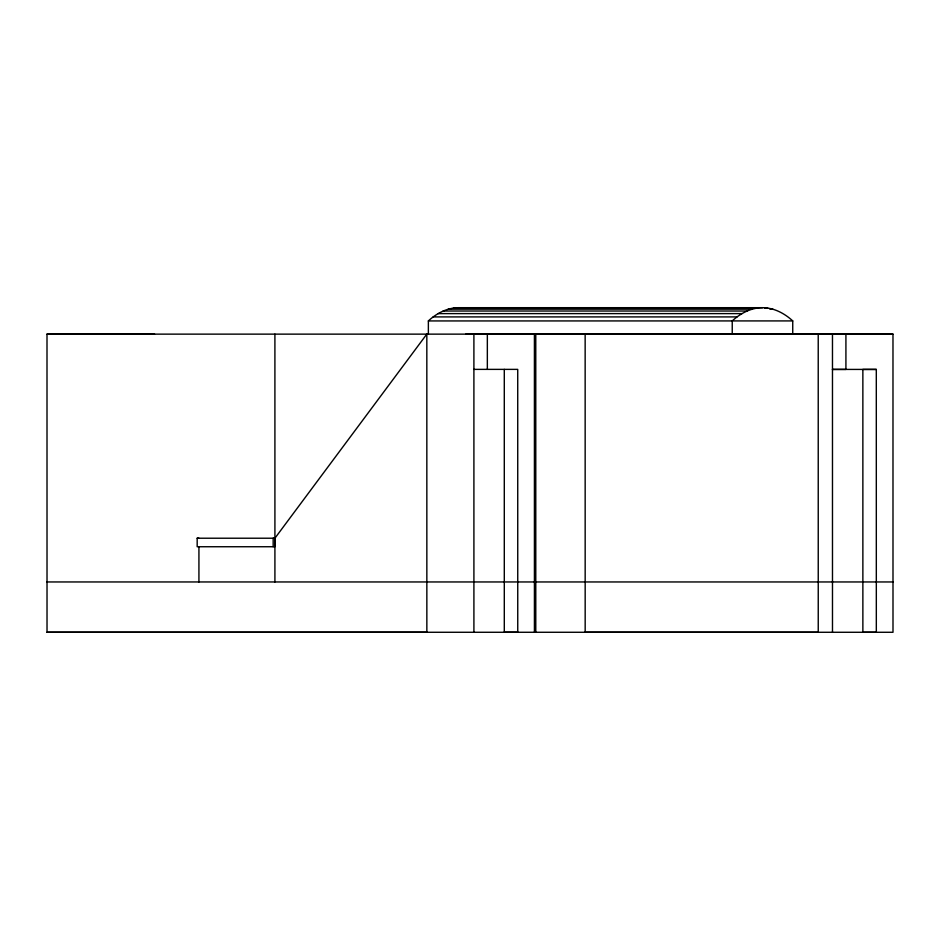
<?xml version="1.0" encoding="UTF-8"?>
<svg xmlns="http://www.w3.org/2000/svg" width="940" height="940" viewBox="0 0 940 940"><rect width="100%" height="100%" fill="white"/><g stroke="black" fill="none" stroke-linecap="round" stroke-linejoin="round"><path stroke-width="1.41" d="M273.164 546.739L273.164 538.221L274.915 538.221L197.177 538.221L197.177 546.739L274.915 546.739L274.915 538.221L426.831 334.088L426.854 632.221L47.024 632.268L47 334.135L892.977 334.147L893 632.279L47.024 632.268M198.928 581.954L198.928 546.739M428.37 334.17L428.37 320.904C436.595 313.326 447.217 307.709 458.614 307.686L762.493 307.686C773.89 307.721 784.512 313.326 792.737 320.916L792.737 334.147M762.493 307.686C751.084 307.709 740.473 313.326 732.236 320.904L732.236 334.135M453.421 308.05L757.288 308.05M764.749 308.05L767.686 308.05M448.239 309.166L752.106 309.166M769.931 309.178L772.868 309.178M443.128 311.022L746.995 311.022M438.087 313.607L741.954 313.607M433.152 316.909L737.03 316.909M428.37 320.94L792.737 320.916M47 334.135L154.571 334.147M465.7 334.17L892.977 334.147M473.901 369.373L517.729 369.373L517.752 632.221L504.298 632.221L504.287 369.373M876.303 369.42L862.861 369.42L862.873 632.268L876.327 632.268L876.303 369.42L832.476 369.42L845.918 369.42L845.918 334.135M197.177 538.221L198.928 538.221M47.012 581.954L534.425 581.954M535.788 581.954L893 581.954M458.614 307.686L461.223 307.862M832.476 334.135L832.488 632.268M818.223 334.123L818.246 632.256L585.173 632.232L585.15 334.099M535.777 334.099L535.788 632.232M534.413 334.099L534.425 632.232M487.343 334.099L487.343 369.385M473.901 334.099L473.913 632.221M274.903 334.111L274.915 581.954"/></g></svg>
